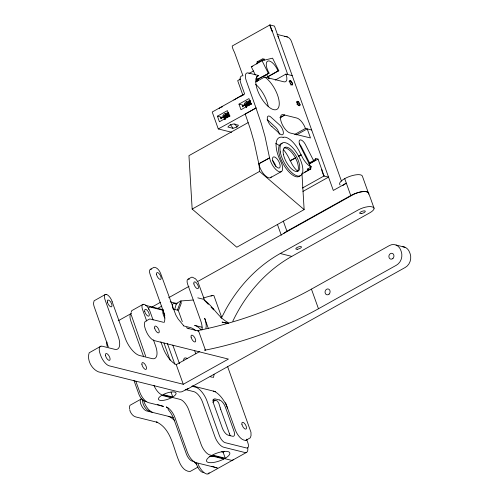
<?xml version="1.0" encoding="UTF-8"?>
<svg xmlns="http://www.w3.org/2000/svg" width="499" height="499" viewBox="0 0 499 499"><rect width="100%" height="100%" fill="white"/><g stroke="black" fill="none" stroke-linecap="round" stroke-linejoin="round"><path stroke-width="0.75" d="M292.663 83.869L292.582 84.88L291.952 85.117L291.017 84.487L289.626 81.836L289.707 80.826L290.331 80.582L291.273 81.212L292.663 83.869L290.705 84.961M300.074 104.559L299.993 105.57L299.363 105.807L298.427 105.183L297.036 102.526L297.111 101.515L297.741 101.278L298.683 101.908L300.074 104.559L298.046 105.688M307.209 169.092L309.586 169.566L310.815 168.93L310.054 166.953M256.885 64.04L257.147 61.882L262.904 58.664L264.532 59.992M106.979 342.071L106.711 344.036L107.254 346.624M131.112 312.474L131.667 310.709L143.088 304.296M174.606 309.86L176.403 303.423L180.919 300.903L181.206 303.429L178.723 309.885L177.376 310.129L173.103 309.062M242.24 75.823A10.211 4.31 60.8 0 0 240.948 83.657L244.622 93.918L212.218 112.019L218.275 128.942L231.655 132.279M205.158 349.331L204.758 350.46L205.432 350.086A140.094 46.763 -19.7 0 0 318.468 308.756L396.418 265.206A10.211 8.608 -76 0 0 401.82 254.128A16.698 14.072 -76 0 0 399.599 247.928A10.211 8.608 -76 0 0 389.382 245.57L311.438 289.121A140.094 46.763 -19.7 0 1 237.1 320.589L227.282 323.495A140.094 46.763 -19.7 0 1 198.402 330.45L197.729 330.831L188.011 328.404L188.921 328.779L186.345 327.65M177.376 310.129L180.919 300.903M221.244 318.362L225.941 309.243A140.094 118.082 -76 0 1 280.245 253.511L358.188 209.96A10.211 3.406 -19.7 0 1 369.952 206.586A16.698 5.576 -19.7 0 1 373.601 207.497A10.211 3.406 -19.7 0 1 369.747 212.842L291.796 256.386A140.094 118.082 -76 0 0 232.796 321.244M130.058 410.109L129.815 410.546C130.894 413.291 132.74 416.097 135.74 416.927L157.428 422.329L156.511 421.961C171.363 428.841 173.234 448.121 179.072 461.307C180.881 465.991 184.455 471.511 190.057 471.518L198.14 467.002M304.153 172.585L310.883 168.824L304.084 172.691A13.616 5.745 60.8 0 1 302.849 173.328M220.801 317.645L221.45 316.684L213.859 295.489L212.349 295.42L203.299 298.003M324.094 176.016L318.038 159.1L315.312 158.42L315.68 160.079L314.227 159.717L313.584 160.609L309.542 162.867L309.467 165.113M219.18 108.751L220.165 107.578M240.73 96.712L241.716 95.54M236.925 127.058L238.478 125.212L233.407 123.945L229.577 125.23L227.862 127.039L232.933 128.305L236.925 127.058L234.817 123.783M220.926 118.537L228.38 113.142M242.383 105.844L246.082 104.129L250.51 100.717M221.007 118.887L223.14 116.479L224.912 119.236L223.303 116.735L228.985 113.323M242.558 106.848L244.691 104.441L246.462 107.198L244.853 104.696M242.477 106.499L243.705 105.557L242.42 106.162M224.949 115.288L228.579 112.893M246.506 103.243L250.136 100.854M245.477 104.322L250.535 101.285M342.882 185.578A12.082 4.036 -19.7 0 1 346.331 183.17L333.313 190.443L274.462 26.085L269.909 24.95L232.197 46.02L232.285 46.594A9.362 3.948 60.8 0 0 234.449 52.227L242.982 75.873M264.239 58.994L258.482 62.213L257.147 61.882M255.376 74.987L251.29 66.754L262.069 60.735L272.554 58.146L278.798 70.733L268.362 76.565L267.583 76.759L267.177 75.829A10.722 4.528 60.8 0 0 266.585 74.625M248.914 73.534L253.536 70.952M240.381 79.11L237.661 80.626L242.782 94.941M256.711 76.671L258.732 75.542L248.346 72.954A10.211 4.31 60.8 0 0 246.257 80.688L256.037 108.002L245.209 114.009L250.56 129.64L254.222 142.452L258.85 163.94A10.81 4.56 60.8 0 0 264.738 175.174A10.81 4.56 60.8 0 0 271.375 176.821M258.526 80.464L257.871 79.148L269.092 73.128L268.587 72.224A10.722 4.528 60.8 0 1 268.063 60.959A10.722 4.528 60.8 0 1 277.619 69.997L278.018 70.927L278.798 70.733M269.092 73.128L257.871 79.148M255.862 81.898L264.62 77.008L283.894 81.811A10.211 4.31 60.8 0 0 285.977 74.077L292.202 75.623M267.583 76.759L278.018 70.927M242.938 94.691L233.863 100.006M275.205 80.096L285.977 74.077M217.427 116.186L227.394 110.622L229.397 116.205L219.429 121.775L217.427 116.186L222.317 117.408L220.826 117.302M238.977 104.148L248.945 98.577L250.947 104.166L240.98 109.736L238.977 104.148L243.868 105.364M288.983 81.337L290.331 80.582M289.919 81.967L291.273 81.212M290.125 83.607L292.158 82.466M218.275 128.942L245.258 114.022M245.209 114.009L256.037 108.002M248.134 122.592L188.953 155.651L192.165 209.069L236.782 247.217L304.134 209.599L301.939 173.215M296.456 101.996L297.741 101.278M296.68 103.025L298.683 101.908M296.986 104.603L299.568 103.156M279.983 117.658L284.698 115.026L296.868 118.057A10.211 4.31 60.8 0 1 305.444 128.449L311.669 129.996M280.051 117.864L284.698 115.026M294.697 134.456L305.444 128.449M296.475 134.898L307.222 128.892L310.472 137.955L290.069 132.965A10.329 4.36 60.8 0 1 281.392 122.455A10.329 4.36 60.8 0 1 283.501 114.633L284.767 115.232M258.756 163.778L269.628 157.921A10.81 4.56 60.8 0 0 278.561 171.469A10.81 4.56 60.8 0 0 281.698 163.622L281.193 162.437A24.145 10.192 60.8 0 1 276.44 149.164L276.041 145.334A24.145 10.192 60.8 0 1 283.126 137.35M258.844 163.84L269.622 157.821M192.165 209.069L259.517 171.444L259.05 163.703M283.326 149.5A18.719 7.903 60.8 0 1 290.069 160.628L295.539 157.846M298.227 156.337L301.215 154.908L302.612 157.784A13.616 5.745 60.8 0 0 310.222 166.46L311.376 166.953L307.334 169.211M290.15 160.853L295.826 157.915M298.521 156.412L301.215 154.908M270.29 177.794L281.062 171.775M308.95 163.847L315.68 160.079M309.286 163.99L318.038 159.1M105.526 294.379L94.111 300.791L93.45 303.529L93.993 306.118L108.333 346.961M150.648 269.173L154.016 267.289C157.466 267.383 159.624 270.913 160.759 273.789L175.729 314.788L178.031 318.849L183.526 325.504M302.438 188.029L323.994 175.991L328.542 177.12L302.949 191.416M188.21 279.091L191.579 277.207L192.421 277.232L195.496 278.791L197.323 281.006M118.188 320.788L131.337 313.447A10.211 4.31 60.8 0 0 130.875 321.088L143.668 356.816M283.469 233.626A12.082 4.036 -19.7 0 1 286.925 231.218L350.766 195.552A12.082 4.036 -19.7 0 1 368.518 193.288L362.455 176.372A12.082 4.036 -19.7 0 0 348.851 176.715A12.082 4.036 -19.7 0 0 340.15 184.961M151.671 307.209L160.503 302.275M168.656 297.722L189.04 286.332M197.192 281.779L352.781 194.859A10.211 3.406 -19.7 0 1 366.197 191.672A16.698 5.576 -19.7 0 1 368.187 192.389A10.211 3.406 -19.7 0 1 368.487 194.155M157.185 308.669L161.788 306.099M100.948 346.169L89.209 352.774C86.651 359.829 91.654 369.104 98.471 371.861L179.578 392.064L181.773 391.79L188.566 388.503L405.3 267.42A10.211 8.608 -76 0 0 410.702 256.343A16.698 14.072 -76 0 0 409.598 252.332A10.211 8.608 -76 0 0 402.749 246.743M210.996 296.181L212.349 295.42M199.812 351.477L176.241 364.644L183.27 384.28L228.399 359.074L154.372 340.63A10.211 4.31 60.8 0 1 145.795 330.238A16.698 7.048 60.8 0 1 145.253 328.729A10.211 4.31 60.8 0 1 146.07 320.963L149.438 319.079L150.704 319.117L163.192 322.223M245.957 440.286L250.286 437.823L251.034 435.664L250.966 432.259L227.525 366.353M246.5 452.418L208.114 473.863M250.292 102.089L245.096 104.89L246.55 107.329M228.742 114.128L223.546 116.934L224.693 118.818M250.666 102.557L245.34 105.114L246.375 106.942M229.116 114.595L223.789 117.153L224.818 118.98M220.87 118.201L222.149 117.596M251.028 103.05L245.589 105.358L246.469 107.042M229.478 115.088L224.039 117.396L224.918 119.08M185.173 389.831L188.566 388.503M251.259 103.555L245.832 105.626L251.377 103.567M229.708 115.593L224.282 117.664L229.827 115.606M251.583 104.066L246.069 105.913L251.028 104.328M225.012 119.167L224.413 117.683L230.033 116.105M224.519 117.957L229.478 116.373M241.984 95.39L243.88 94.798M220.433 107.428L222.329 106.836M249.899 100.605L245.907 101.846L244.354 103.698L246.082 104.129M228.342 112.643L224.357 113.891L222.804 115.737L224.531 116.167M251.29 66.754L252.787 66.386M258.732 75.542L258.594 75.574A19.23 8.115 60.8 0 0 262.979 100.586A19.23 8.115 60.8 0 0 279.228 104.634A19.23 8.115 60.8 0 0 264.801 77.12L264.62 77.008M220.832 117.883L222.192 117.546M193.15 300.03L181.387 300.928M242.371 105.545L243.786 105.464M220.82 117.583L222.236 117.502M212.618 400.086L213.079 400.067A18.719 6.25 -19.7 0 1 217.527 401.177L218.818 403.267L220.24 407.883M242.383 105.264L243.824 105.414M228.723 323.315L222.043 322.08L227.912 323.539M277.095 34.394L287.493 36.982M396.05 245.034L404.939 247.248M280.245 253.511L291.796 256.386M151.496 269.198L151.428 269.179A6.811 2.875 60.8 0 0 150.105 274.35L164.851 315.53M189.377 279.191L189.052 279.109A6.805 2.875 60.8 0 0 187.661 284.268L200.642 320.52A17.016 7.186 60.8 0 1 202.001 329.933M197.779 297.847L204.322 299.475L198.091 282.359M177.345 303.629L170.658 301.964A10.211 4.31 60.8 0 0 170.203 301.876M176.665 304.034L174.432 303.479A6.805 2.875 60.8 0 0 172.461 306.199A13.616 5.745 60.8 0 1 172.467 308.345M106.374 294.404L106.306 294.385A6.811 2.875 60.8 0 0 104.983 299.562L118.182 336.426A17.016 7.186 60.8 0 1 114.701 349.312L102.214 346.206A10.211 4.31 60.8 0 0 100.131 353.941A16.698 7.048 60.8 0 0 100.667 355.45A10.211 4.31 60.8 0 0 109.244 365.842L183.27 384.28M163.248 309.748L146.768 305.637A10.211 4.31 60.8 0 0 145.502 305.606M163.279 310.328L150.548 307.159A6.805 2.875 60.8 0 0 148.546 309.411M202.051 327.232L194.647 325.385A17.016 7.186 60.8 0 1 201.172 329.851M183.252 325.81L190.606 327.643A17.016 7.186 60.8 0 1 195.77 330.775M210.166 376.689L212.406 377.25M192.383 385.883L215.549 391.653M191.816 386.22L195.564 387.155A13.616 5.745 60.8 0 1 206.998 401.009L219.435 435.746A6.805 2.875 60.8 0 0 225.155 442.675L246.481 447.983A6.805 2.875 60.8 0 0 247.872 442.831L246.562 439.164M185.709 389.625L193.949 391.678A10.211 4.31 60.8 0 1 202.525 402.069L214.969 436.806A10.211 4.31 60.8 0 0 223.546 447.198L244.872 452.512A10.211 4.31 60.8 0 0 247.747 447.796M172.797 397.017L163.067 394.597A9.362 3.125 -19.7 0 1 174.669 392.046A9.362 3.125 -19.7 0 1 172.797 397.017L171.051 392.139M146.812 401.664L144.585 401.109A6.805 2.875 60.8 0 1 138.865 394.185L133.907 380.332M150.43 411.27L148.914 410.895A6.805 2.875 60.8 0 1 144.074 405.943A6.805 2.875 60.8 0 1 142.882 399.506M173.109 417.495L146.513 410.908A6.811 2.875 60.8 0 1 140.837 404.09L140.793 403.978A6.811 2.875 60.8 0 1 141.379 398.913L129.965 405.325L129.409 407.09L129.453 409.261M221.606 451.82L223.115 452.2A12.338 4.117 -19.7 0 0 224.494 451.308M225.28 458.238L212.424 455.038A12.338 4.117 -19.7 0 1 227.943 451.558A12.338 4.117 -19.7 0 1 225.28 458.238L223.115 452.2M193.662 461.488L192.152 461.107A6.805 2.875 60.8 0 1 186.439 454.184L174.001 419.441A13.616 5.745 60.8 0 0 168.35 409.779L167.87 408.007L166.342 407.103L167.053 407.359M166.597 407.178L166.816 407.253A10.211 4.31 60.8 0 1 174.918 417.495L187.356 452.231A10.211 4.31 60.8 0 0 195.932 462.623L217.258 467.937A7.298 0.455 19.6 0 1 216.279 467.669L213.584 466.833M166.342 407.103L166.841 407.265M160.304 405.45L162.493 406.124A7.298 0.455 19.6 0 0 163.472 406.392L148.359 402.624A10.211 4.31 60.8 0 1 139.782 392.239L135.865 381.298M159.792 405.288L158.713 404.926M213.054 466.659L211.932 466.278M157.559 404.533L158.146 404.733M197.729 330.831L198.671 331.205M283.133 137.331L283.894 137.169A18.719 7.903 60.8 0 1 300.841 154.609L300.922 154.833M228.205 322.604C218.082 317.426 213.291 306.299 204.091 299.968L208.382 304.384M259.517 171.444L304.134 209.599M311.376 166.953L311.251 166.834A6.294 2.657 60.8 0 1 308.65 162.83L300.704 146.962A6.3 2.657 60.8 0 1 299.818 140.063A6.3 2.657 60.8 0 1 305.195 144.099L313.584 160.609M267.084 119.486L275.878 127.495A6.3 2.657 60.8 0 1 279.297 134.318M211.071 307.147L213.753 309.904M212.705 308.357L213.553 309.417M230.407 124.376L232.933 128.305M271.73 30.352L272.329 31.437L271.73 30.352A9.362 3.948 60.8 0 1 270.003 25.53L269.909 24.95M323.994 175.991L323.645 175.349A9.362 3.948 60.8 0 1 321.805 169.797L321.786 169.554M262.069 60.735L268.312 73.322M268.362 76.565L269.36 78.58M267.926 76.553L268.949 78.617M256.399 77.046L258.102 80.482M290.437 160.928L291.834 163.803A13.616 5.745 60.8 0 0 297.473 171.051M230.288 435.783L229.97 435.059M245.963 105.638L246.562 107.129M309.542 162.867L301.153 146.357A6.3 2.657 60.8 0 0 299.288 143.818M255.987 107.99L261.333 123.621L265 136.433L269.535 157.759M368.667 193.163L374.075 208.264M344.709 178.636L350.766 195.552M341.472 181.137L291.372 41.217A8.508 7.173 -76 0 0 284.399 36.602M270.015 24.975L287.755 74.519M257.11 81.549L256.081 78.68L256.237 78.992A19.23 8.115 60.8 0 1 257.035 80.794M246.6 101.771L247.055 103.037M246.207 105.95L246.668 107.235M311.438 289.121L318.468 308.756M283.27 221.02L286.925 231.218M277.506 224.65L281.293 235.222M225.049 113.809L225.504 115.076M224.656 117.989L225.118 119.273M208.289 328.33L204.684 318.262A17.016 7.186 60.8 0 1 205.906 328.292M225.56 402.668L235.222 429.639A10.211 4.31 60.8 0 0 243.799 440.031A16.698 7.048 60.8 0 0 244.685 440.255A10.211 4.31 60.8 0 0 246.918 439.706M198.402 330.45L205.432 350.086M220.764 409.486L229.421 433.65M194.716 350.884L195.764 353.816M178.318 310.503L182.297 321.624M172.829 345.127L179.278 363.147A6.805 2.875 60.8 0 1 179.484 363.777M167.321 343.306L174.806 364.214M163.94 342.913L170.134 360.216M153.087 320.027L149.968 311.326A6.805 2.875 60.8 0 0 144.255 304.402L143.93 304.321A6.805 2.875 60.8 0 0 142.539 309.474L146.694 321.075M160.871 341.778L162.948 347.578A17.016 7.186 60.8 0 0 176.652 364.719M153.442 339.925L155.52 345.726A17.016 7.186 60.8 0 1 152.039 358.613L139.52 355.494A17.016 7.186 60.8 0 1 125.224 338.179L112.026 301.315M195.951 462.617L196.993 465.517A6.805 2.875 60.8 0 0 203.873 472.341M145.671 356.261L131.156 314.644M163.304 311.214A17.016 7.186 60.8 0 1 163.946 322.647M106.443 294.422A6.811 2.875 60.8 0 1 112.094 301.334M213.329 391.104A17.016 7.186 60.8 0 1 227.619 408.419M163.267 310.072A6.805 2.875 60.8 0 0 163.366 314.857L163.56 315.405A6.805 2.875 60.8 0 0 164.807 318.038M168.207 416.309A17.016 7.186 60.8 0 1 174.731 420.776M196.656 464.238A10.211 4.31 60.8 0 1 193.955 461.644M214.027 374.256A17.016 7.186 60.8 0 1 213.16 377.674M277.824 36.252A8.508 7.173 -76 0 1 278.754 38.08M275.716 143.537A18.719 7.903 60.8 0 1 279.509 145.758M255.644 84.356A19.23 8.115 60.8 0 1 268.175 106.25M272.891 160.971A6.3 2.657 60.8 0 1 275.891 166.504M240.113 79.522A9.019 3.805 60.8 0 1 240.244 79.01M300.298 175.48A18.719 7.903 60.8 0 1 283.239 164.065A18.719 7.903 60.8 0 1 282.222 143.338M284.168 147.941A13.616 5.745 60.8 0 1 295.183 157.466A13.616 5.745 60.8 0 1 297.204 171.619M153.892 385.315A10.211 4.31 60.8 0 0 162.169 394.915L180.145 399.393A10.211 4.31 60.8 0 1 188.722 409.785L201.159 444.522A10.211 4.31 60.8 0 0 209.736 454.913L231.068 460.221A10.211 4.31 60.8 0 0 233.538 459.348M215.069 400.067A18.719 6.25 -19.7 0 1 212.73 402.288M229.989 435.259A5.626 0.879 73.5 0 1 229.403 433.799M220.751 409.629A5.626 0.873 73.5 0 1 220.184 407.914M213.503 456.005A12.338 4.117 -19.7 0 1 209.2 456.641M183.676 360.833A7.66 3.231 60.8 0 1 187.212 358.531M152.694 412.411A10.211 4.31 60.8 0 1 143.631 400.466M209.15 472.69A10.211 4.31 60.8 0 1 203.929 472.547A10.211 4.31 60.8 0 1 197.91 463.565M219.597 400.017L215.15 398.913A6.805 2.875 60.8 0 0 213.759 404.065L222.411 428.236A6.805 2.875 60.8 0 0 228.13 435.159L232.578 436.269A6.805 2.875 60.8 0 0 233.969 431.111L225.311 406.947A6.805 2.875 60.8 0 0 219.597 400.017M171.45 397.772L161.72 395.345A9.362 3.125 -19.7 0 0 159.848 400.323A9.362 3.125 -19.7 0 0 171.45 397.772M223.932 458.993L211.077 455.793A12.338 4.117 -19.7 0 0 208.414 462.473A12.338 4.117 -19.7 0 0 223.932 458.993M271.986 126.646L271.749 126.503A6.3 2.657 60.8 0 1 267.327 118.774A6.3 2.657 60.8 0 1 270.502 116.754L279.92 125.237A6.3 2.657 60.8 0 1 283.37 133.221A6.3 2.657 60.8 0 1 279.159 133.177L271.986 126.646M107.404 302.082A3.83 1.616 60.8 0 0 111.346 306.854A3.83 1.616 60.8 0 0 110.204 301.39A3.83 1.616 60.8 0 0 107.404 302.082M329.097 294.098A2.975 2.507 -76 0 0 328.573 289.083A2.975 2.507 -76 0 0 325.055 292.47A2.975 2.507 -76 0 0 329.097 294.098M141.947 364.657A3.83 1.616 60.8 0 0 145.889 369.428A3.83 1.616 60.8 0 0 144.747 363.964A3.83 1.616 60.8 0 0 141.947 364.657M392.944 258.432A2.975 2.507 -76 0 0 392.414 253.417A2.975 2.507 -76 0 0 388.896 256.804A2.975 2.507 -76 0 0 392.944 258.432M154.678 328.111A3.83 1.616 60.8 0 0 158.613 332.889A3.83 1.616 60.8 0 0 157.478 327.425A3.83 1.616 60.8 0 0 154.678 328.111M191.111 337.193A3.83 1.616 60.8 0 0 195.053 341.965A3.83 1.616 60.8 0 0 193.911 336.501A3.83 1.616 60.8 0 0 191.111 337.193M156.567 274.618A3.83 1.616 60.8 0 0 160.503 279.39A3.83 1.616 60.8 0 0 159.368 273.926A3.83 1.616 60.8 0 0 156.567 274.618M193.893 283.912A3.83 1.616 60.8 0 0 197.829 288.684A3.83 1.616 60.8 0 0 196.693 283.226A3.83 1.616 60.8 0 0 193.893 283.912M105.514 355.581A3.83 1.616 60.8 0 0 109.456 360.353A3.83 1.616 60.8 0 0 108.314 354.889A3.83 1.616 60.8 0 0 105.514 355.581M144.729 311.376A3.83 1.616 60.8 0 0 148.665 316.154A3.83 1.616 60.8 0 0 147.529 310.69A3.83 1.616 60.8 0 0 144.729 311.376M297.379 249.232A2.975 0.992 -19.7 0 0 301.458 246.949A2.975 0.992 -19.7 0 0 297.086 247.51A2.975 0.992 -19.7 0 0 297.379 249.232M361.22 213.566A2.975 0.992 -19.7 0 0 365.305 211.283A2.975 0.992 -19.7 0 0 360.933 211.844A2.975 0.992 -19.7 0 0 361.22 213.566M241.921 424.356A3.83 1.616 60.8 0 0 245.857 429.128A3.83 1.616 60.8 0 0 244.722 423.67A3.83 1.616 60.8 0 0 241.921 424.356M272.76 160.69A6.3 2.657 60.8 0 0 279.353 168.001A6.3 2.657 60.8 0 0 276.926 158.713A6.3 2.657 60.8 0 0 272.76 160.69M280.282 151.896A18.719 7.903 60.8 0 0 299.269 176.103A18.719 7.903 60.8 0 0 294.703 150.037A18.719 7.903 60.8 0 0 280.282 151.896M283.388 154.285A13.616 5.745 60.8 0 0 297.323 171.5A13.616 5.745 60.8 0 0 293.549 152.251A13.616 5.745 60.8 0 0 283.388 154.285"/></g></svg>
